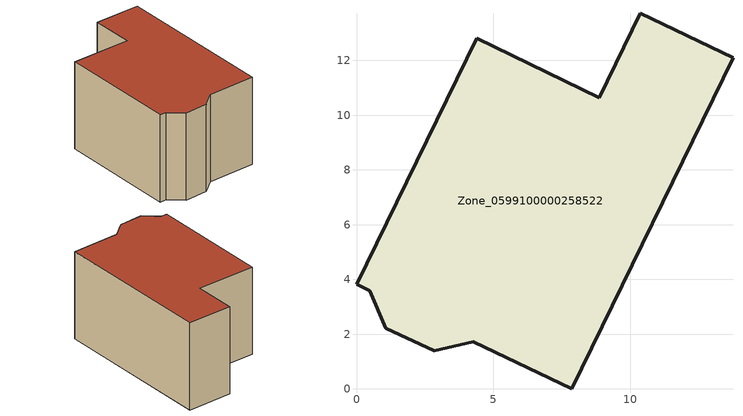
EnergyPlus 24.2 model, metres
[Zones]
Zone_0599100000258522
 floor ground (C_G): 0,3.83 4.39,12.8 8.86,10.63 10.37,13.73 13.75,12.09 7.87,0 4.26,1.72 2.84,1.39 1.06,2.21 0.49,3.58 z0
 wall outside (C_F): 0.49,3.58 1.06,2.21 2.84,1.39 4.26,1.72 7.87,0 13.75,12.09 10.37,13.73 8.86,10.63 4.39,12.8 0,3.83 0.49,3.58 z0:7.41
 roof outside (C_R): 4.39,12.8 0,3.83 0.49,3.58 1.06,2.21 2.84,1.39 4.26,1.72 7.87,0 13.75,12.09 10.37,13.73 8.86,10.63 z7.41
[BUILDING]
Pand.0599100000258522: North Axis=0; Terrain=City; Loads Convergence Tolerance Value=0.04; Temperature Convergence Tolerance Value=0.4; Solar Distribution=FullExterior; Maximum Number of Warmup Days=25; Minimum Number of Warmup Days=1
[Site:Location]
Rotterdam.The.Hague.AP_ZH_NLD Design_Conditions: Latitude=51.96; Longitude=4.45; Time Zone=1; Elevation=-4.5
[SITE:GROUNDTEMPERATURE:BUILDINGSURFACE]
18, 18, 18, 18, 18, 18, 18, 18, 18, 18, 18, 18
[MATERIAL] Thermal Absorptance=0.9; Solar Absorptance=0.7; Visible Absorptance=0.7
Name | Roughness | Thickness | Conductivity | Density | Specific Heat
G.D.1965 | MediumSmooth | 0.15 | 1 | 540 | 1210
F.D.1965 | Rough | 0.3 | 0.857143 | 1920 | 840
R.D.1965 | MediumRough | 0.2 | 0.08 | 1500 | 1000
[CONSTRUCTION]
C_G: G.D.1965
C_F: F.D.1965
C_R: R.D.1965
[ZONE]
Zone_0599100000258522: Type=1; Multiplier=1; Ceiling Height=Autocalculate; Volume=Autocalculate; Floor Area=autocalculate; Part of Total Floor Area=Yes
[ZONEINFILTRATION:DESIGNFLOWRATE]
Infil_Zone_0599100000258522: Zone or ZoneList or Space or SpaceList=Zone_0599100000258522; Schedule=AlwaysOn; Design Flow Rate Calculation Method=Flow/Area; Flow Rate per Floor Area=0.0042; Constant Term Coefficient=1; Temperature Term Coefficient=0; Velocity Term Coefficient=0; Velocity Squared Term Coefficient=0
[HVACTEMPLATE:ZONE:IDEALLOADSAIRSYSTEM]
Zone_0599100000258522: Maximum Heating Supply Air Temperature=50; Minimum Cooling Supply Air Temperature=13; Maximum Heating Supply Air Humidity Ratio=0.0156; Minimum Cooling Supply Air Humidity Ratio=0.0077; Heating Limit=NoLimit; Cooling Limit=NoLimit; Dehumidification Control Type=ConstantSensibleHeatRatio; Cooling Sensible Heat Ratio=0.7; Dehumidification Setpoint=60; Humidification Control Type=None; Humidification Setpoint=30; Outdoor Air Method=None; Outdoor Air Flow Rate per Person=0.00944; Outdoor Air Flow Rate per Zone Floor Area=0; Outdoor Air Flow Rate per Zone=0; Demand Controlled Ventilation Type=None; Outdoor Air Economizer Type=NoEconomizer; Heat Recovery Type=None; Sensible Heat Recovery Effectiveness=0.7; Latent Heat Recovery Effectiveness=0.65
[ZONECONTROL:THERMOSTAT]
ThermostatControl_Zone_0599100000258522: Zone or ZoneList=Zone_0599100000258522; Control Type Schedule=DualSetpointControlType; Control 1=Thermostat_Zone_0599100000258522; Temperature Difference Between Cutout And Setpoint=0
[THERMOSTATSETPOINT:DUALSETPOINT]
Thermostat_Zone_0599100000258522: Heating Setpoint Temperature Schedule=HeatingSetpoint_Zone_0599100000258522; Cooling Setpoint Temperature Schedule=CoolingSetpoint_Zone_0599100000258522
[SCHEDULE:COMPACT]
HeatingSetpoint_Zone_0599100000258522: Through: 12/31, For: AllDays, Until: 24:00, 21
CoolingSetpoint_Zone_0599100000258522: Through: 12/31, For: AllDays, Until: 24:00, 24
DualSetpointControlType: Through: 12/31, For: AllDays, Until: 24:00, 4
AlwaysOn: Through: 12/31, For: AllDays, Until: 24:00, 1
